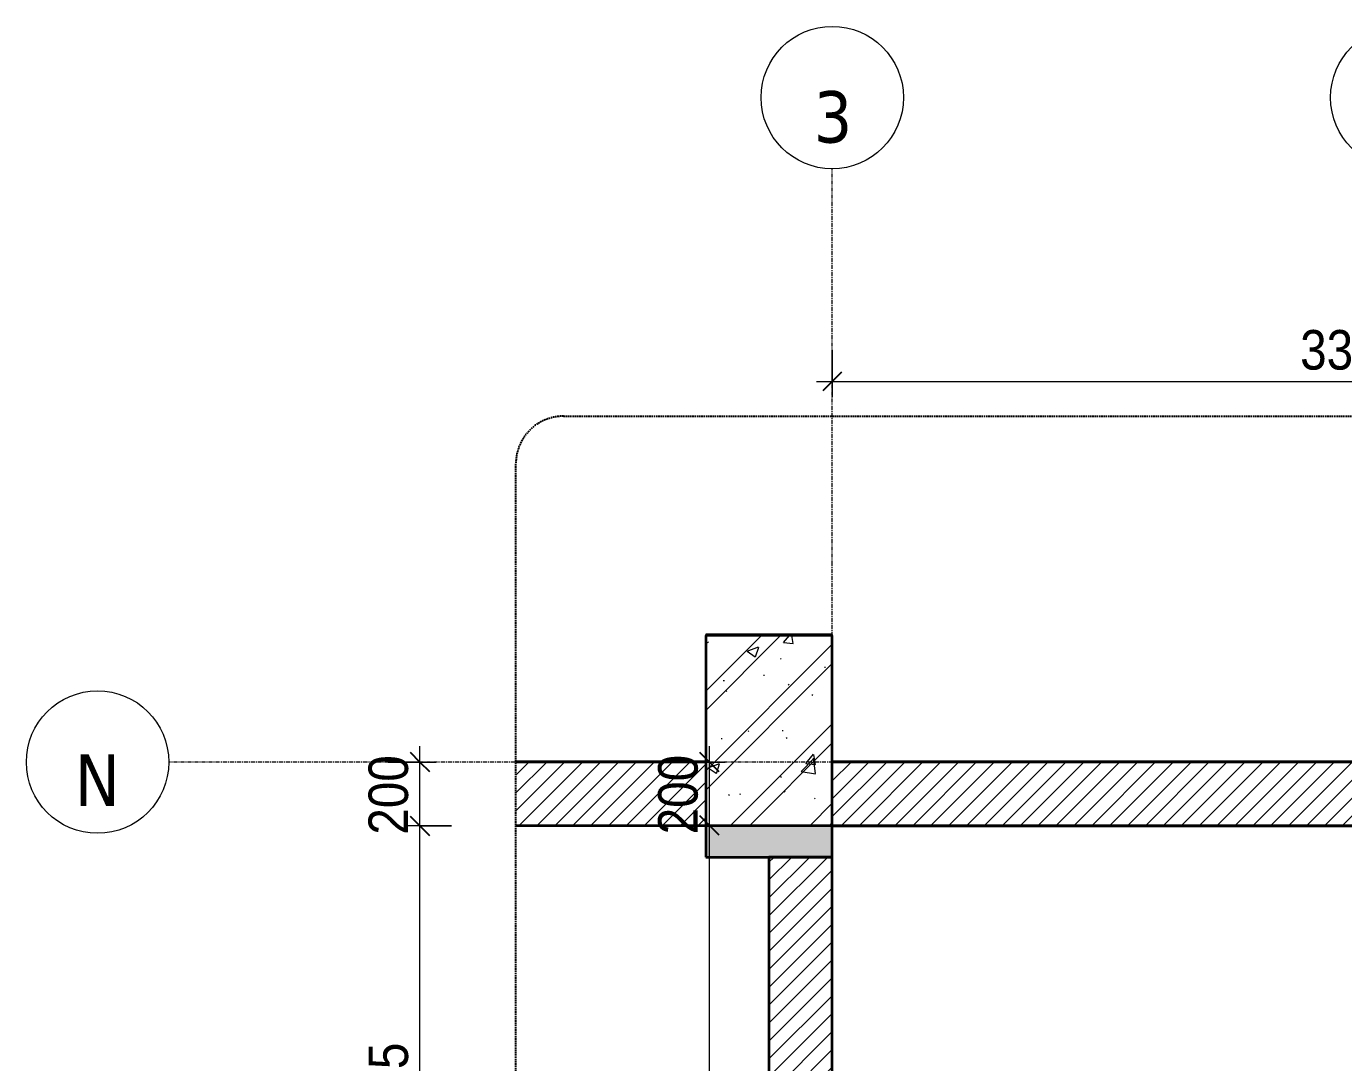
# Model space of a CAD drawing. Header units: millimetres. Extents: x 39389 to 101854, y -4225 to 80933.
# Drawn here: x 67117 to 71281, y 77287 to 80561 of the extents above; entities that cross this region are included whole.
import ezdxf

# ---------------------------------------------------------------- set-up
doc = ezdxf.new("R2010")
doc.units = ezdxf.units.MM
for name, pattern in [('Dash - Tight', [4.5, 3, -1.5]), ('Grid Line', [22.225, 12.7, -3.175, 3.175, -3.175]), ('Hidden', [7.14375, 4.7625, -2.38125]), ('Overhead', [3.96875, 2.38125, -1.5875])]:
    doc.linetypes.add(name, pattern=pattern)
for name, color, linetype, lineweight in [('0-5', 90, 'Continuous', 5), ('A-ANNO-DIMS', 211, 'Continuous', 9), ('A-ANNO-DIMS-50', 211, 'Continuous', 9), ('A-DETL-GENF-1', 92, 'Dash - Tight', 18), ('A-DETL-GENF-2', 254, 'Continuous', 18), ('A-DETL-GENF-3', 92, 'Hidden', 25), ('A-DETL-MEDM', 33, 'Continuous', 35), ('A-FLOR-1', 250, 'Continuous', 18), ('A-WALL-1', 113, 'Continuous', 35), ('A-WALL-PATT-1', 111, 'Continuous', 18), ('M-EQPM', 50, 'Continuous', 18), ('M-EQPM-1', 50, 'Continuous', 25), ('S-COLS-1', 9, 'Continuous', 5), ('S-COLS-2', 7, 'Continuous', 35), ('S-GRID-1', 1, 'Grid Line', 9), ('S-GRID-IDEN', 1, 'Continuous', 9), ('S-STRS', 31, 'Continuous', 18), ('S-STRS-MBND', 31, 'Overhead', 18)]:
    doc.layers.add(name, color=color, linetype=linetype, lineweight=lineweight)
doc.styles.add('Tahoma_B', font='tahomabd.ttf', dxfattribs={"height": 162.5})
doc.styles.add('UTM Avo', font='', dxfattribs={"width": 0.9, "height": 125})
doc.styles.get('UTM Avo').set_extended_font_data('UTM Avo')
doc.dimstyles.new('1_Dim_chi_tiet_2_5', dxfattribs={"dimscale": 304.8, "dimtxt": 124.912619, "dimasz": 0.19685, "dimexe": 0.164042, "dimexo": 0.0625, "dimgap": 0.016404, "dimtad": 1, "dimdec": 0, "dimrnd": 5, "dimzin": 0, "dimdsep": 46, "dimtxsty": 'UTM Avo', "dimblk1": 'OBLIQUE', "dimblk2": 'OBLIQUE', "dimsah": 1, "dimcen": 0.09, "dimdle": 0.164042, "dimazin": 0, "dimtfac": 1, "dimtdec": 4, "dimtix": 1, "dimtmove": 0, "dimatfit": 3, "dimfxl": 0.328084, "dimfxlon": 1, "dimtvp": 1, "dimtolj": 1, "dimtzin": 0, "dimarcsym": 2})
pattern_1 = [(45, (27011.795, 0), (-28.284271, 28.284271), [])]

# ---------------------------------------------------------------- blocks, each defined once
blk = doc.blocks.new('NCV_TKTC_KET CAU_rvt-4-TKCS_THANG BỘ TB1 - MẶT BẰNG TẦNG 8')
at = {"layer": 'S-COLS-1'}
blk.add_hatch(color=256, dxfattribs=at).paths.add_polyline_path([(42652.6, 77936.9), (42652.6, 78036.9), (42252.6, 78036.9), (42252.6, 77936.9)])
at = {"layer": 'A-FLOR-1'}
blk.add_line((42652.6, 78033.3), (45952.6, 78033.3), dxfattribs=at)
at = {"layer": 'S-COLS-2'}
for p, q in [((42252.6, 78036.9), (42252.6, 77936.9)), ((42652.6, 77936.9), (42652.6, 78036.9)), ((42252.6, 77936.9), (42652.6, 77936.9))]:
    blk.add_line(p, q, dxfattribs=at)
blk = doc.blocks.new('TKTC_XREF_251221_MB TANG 2-7 - TKTC_XREF_251221_MB TANG 2-7-2039446-TKCS_THANG BỘ TB1 - MẶT BẰNG TẦNG 8')
at = {"layer": 'M-EQPM-1'}
for p, q in [((8600.1, 61403.3), (8600.1, 61400)), ((9000.1, 61403.3), (8600.1, 61403.3)), ((9000.1, 61001.6), (9000.1, 61403.3)), ((8600, 61001.6), (8000.1, 61001.6)), ((12300, 61001.6), (9000.1, 61001.6))]:
    blk.add_line(p, q, dxfattribs=at)
blk = doc.blocks.new('BORDER VIEW - BORDER VIEW-3754246-TKCS_THANG BỘ TB1 - MẶT BẰNG TẦNG 8')
at = {"layer": 'A-DETL-GENF-3'}
for p, q in [((150, 9792.6), (5189.7, 9792.6)), ((0, 150), (0, 9642.6))]:
    blk.add_line(p, q, dxfattribs=at)
blk.add_arc((150, 9642.6), 150, 90, 180, dxfattribs=at)
blk = doc.blocks.new('Grid - M_Grid Head - Circle-353313-TKCS_THANG BỘ TB1 - MẶT BẰNG TẦNG 8')
at = {"layer": 'S-GRID-IDEN'}
blk.add_circle((0, 0), 4.5, dxfattribs=at)
blk = doc.blocks.new('DIMBLOCK129-TKCS_THANG BỘ TB1 - MẶT BẰNG TẦNG 8')
at = {"layer": 'A-ANNO-DIMS-50'}
for p, q in [((69664.4, 79539.4), (69664.4, 79389.4)), ((69664.4, 79439.4), (69664.4, 79539.4)), ((72964.4, 79339.4), (72964.4, 79489.4)), ((69614.4, 79439.4), (73014.4, 79439.4)), ((72964.4, 79439.4), (72964.4, 79339.4))]:
    blk.add_line(p, q, dxfattribs=at)
at = {"layer": 'A-ANNO-DIMS-50', "lineweight": 25}
for p, q in [((69664.4, 79439.4), (69694.4, 79469.4)), ((72964.4, 79439.4), (72994.4, 79469.4)), ((69664.4, 79439.4), (69634.4, 79409.4)), ((72964.4, 79439.4), (72934.4, 79409.4))]:
    blk.add_line(p, q, dxfattribs=at)
at = {"layer": 'A-ANNO-DIMS-50', "color": 0, "insert": (71143.2, 79601.8), "char_height": 125, "width": 410.824, "attachment_point": 1, "line_spacing_factor": 1.110334, "style": 'UTM Avo'}
blk.add_mtext('3300', dxfattribs=at)
blk = doc.blocks.new('_Oblique')
at = {"color": 0, "linetype": 'ByBlock', "lineweight": -2}
blk.add_line((-0.5, -0.5), (0.5, 0.5), dxfattribs=at)
blk = doc.blocks.new('DIMBLOCK138-TKCS_THANG BỘ TB1 - MẶT BẰNG TẦNG 8')
at = {"layer": 'A-ANNO-DIMS-50'}
for p, q in [((68460.9, 78034.9), (68310.9, 78034.9)), ((68360.9, 76339), (68360.9, 78034.9)), ((68360.9, 78034.9), (68460.9, 78034.9)), ((68460.9, 76339), (68310.9, 76339)), ((68360.9, 76339), (68460.9, 76339))]:
    blk.add_line(p, q, dxfattribs=at)
at = {"layer": 'A-ANNO-DIMS-50', "lineweight": 25}
for p, q in [((68360.9, 78034.9), (68330.9, 78064.9)), ((68360.9, 78034.9), (68390.9, 78004.9)), ((68360.9, 76339), (68330.9, 76369)), ((68360.9, 76339), (68390.9, 76309))]:
    blk.add_line(p, q, dxfattribs=at)
at = {"layer": 'A-ANNO-DIMS-50', "color": 0, "insert": (68198.6, 77015.8), "char_height": 125, "width": 410.824, "attachment_point": 1, "rotation": 90, "line_spacing_factor": 1.110334, "style": 'UTM Avo'}
blk.add_mtext('1695', dxfattribs=at)
blk = doc.blocks.new('DIMBLOCK139-TKCS_THANG BỘ TB1 - MẶT BẰNG TẦNG 8')
at = {"layer": 'A-ANNO-DIMS-50'}
for p, q in [((68360.9, 78034.9), (68360.9, 78286.9)), ((68260.9, 78236.9), (68410.9, 78236.9)), ((68360.9, 78236.9), (68260.9, 78236.9)), ((68460.9, 78034.9), (68310.9, 78034.9)), ((68360.9, 78034.9), (68460.9, 78034.9))]:
    blk.add_line(p, q, dxfattribs=at)
at = {"layer": 'A-ANNO-DIMS-50', "lineweight": 25}
for p, q in [((68360.9, 78236.9), (68330.9, 78266.9)), ((68360.9, 78236.9), (68390.9, 78206.9)), ((68360.9, 78034.9), (68330.9, 78064.9)), ((68360.9, 78034.9), (68390.9, 78004.9))]:
    blk.add_line(p, q, dxfattribs=at)
at = {"layer": 'A-ANNO-DIMS-50', "color": 0, "insert": (68198.6, 78007.5), "char_height": 125, "width": 308.118, "attachment_point": 1, "rotation": 90, "line_spacing_factor": 1.110334, "style": 'UTM Avo'}
blk.add_mtext('200', dxfattribs=at)
blk = doc.blocks.new('DIMBLOCK143-TKCS_THANG BỘ TB1 - MẶT BẰNG TẦNG 8')
at = {"layer": 'A-ANNO-DIMS-50', "lineweight": 25}
for p, q in [((69276.3, 78036.9), (69246.3, 78066.9)), ((69276.3, 78036.9), (69306.3, 78006.9)), ((69276.3, 69936.9), (69246.3, 69966.9)), ((69276.3, 69936.9), (69306.3, 69906.9))]:
    blk.add_line(p, q, dxfattribs=at)
at = {"layer": 'A-ANNO-DIMS-50'}
for p, q in [((69376.3, 78036.9), (69226.3, 78036.9)), ((69276.3, 69886.9), (69276.3, 78036.9)), ((69276.3, 78036.9), (69376.3, 78036.9)), ((69176.3, 69936.9), (69326.3, 69936.9)), ((69276.3, 69936.9), (69176.3, 69936.9))]:
    blk.add_line(p, q, dxfattribs=at)
at = {"layer": 'A-ANNO-DIMS-50', "color": 0, "insert": (69113.9, 73815.8), "char_height": 125, "width": 410.824, "attachment_point": 1, "rotation": 90, "line_spacing_factor": 1.110334, "style": 'UTM Avo'}
blk.add_mtext('8100', dxfattribs=at)
blk = doc.blocks.new('DIMBLOCK144-TKCS_THANG BỘ TB1 - MẶT BẰNG TẦNG 8')
at = {"layer": 'A-ANNO-DIMS-50'}
for p, q in [((69276.3, 78036.9), (69276.3, 78286.9)), ((69176.3, 78236.9), (69326.3, 78236.9)), ((69276.3, 78236.9), (69176.3, 78236.9)), ((69376.3, 78036.9), (69226.3, 78036.9)), ((69276.3, 78036.9), (69376.3, 78036.9))]:
    blk.add_line(p, q, dxfattribs=at)
at = {"layer": 'A-ANNO-DIMS-50', "lineweight": 25}
for p, q in [((69276.3, 78236.9), (69246.3, 78266.9)), ((69276.3, 78236.9), (69306.3, 78206.9)), ((69276.3, 78036.9), (69246.3, 78066.9)), ((69276.3, 78036.9), (69306.3, 78006.9))]:
    blk.add_line(p, q, dxfattribs=at)
at = {"layer": 'A-ANNO-DIMS-50', "color": 0, "insert": (69113.9, 78008.6), "char_height": 125, "width": 308.118, "attachment_point": 1, "rotation": 90, "line_spacing_factor": 1.110334, "style": 'UTM Avo'}
blk.add_mtext('200', dxfattribs=at)

msp = doc.modelspace()

# ---------------------------------------------------------------- hatches: boundary and pattern name
at = {"layer": 'A-DETL-GENF-2'}
h = msp.add_hatch(dxfattribs=at)
h.set_pattern_fill('FP_2', color=256, style=0, pattern_type=2)
h.set_pattern_definition([(50, (27011.8, 0), (364.3679, -31.8783), [38.1, -419.1]), (355, (27011.8, 0), (-70.4859, 382.1133), [30.48, -335.28]), (100.451, (27042.16, -2.66), (293.885, 350.2334), [32.38, -356.18]), (46.184, (27011.8, 101.6), (542.1585, -84.0858), [57.15, -628.65]), (96.636, (27057, 94.6), (474.805, 494.8554), [48.57, -534.27]), (351.184, (27011.8, 101.6), (474.8102, 494.85), [45.72, -502.92]), (21, (27062.6, 76.2), (303.2285, -204.5305), [38.1, -419.1]), (326, (27062.6, 76.2), (123.6039, 368.376), [30.48, -335.28]), (71.451, (27087.86, 59.16), (426.8341, 163.8427), [32.38, -356.18]), (37.5, (27011.8, 0), (6.17665, 169.11015), [3.353, -327.863, 3.353, -337.007, -336.55]), (37.5, (27011.8, 0), (6.17665, 169.11015), [-671.576, 3.353, -333.197]), (7.5, (27011.8, 0), (133.63888, 200.3615), [3.353, -190.703, 3.353, -320.243, -128.27]), (7.5, (27011.8, 0), (133.63888, 200.3615), [-517.652, 3.353, -124.917]), (327.5, (26898.51, 0), (271.18182, -11.45836), [3.353, -123.647, 3.353, -392.887, -525.78]), (327.5, (26898.51, 0), (271.18182, -11.45836), [-523.24, 3.353, -522.427]), (317.5, (26847.7, 0), (296.2585, 50.85285), [3.353, -161.747, 3.353, -259.791, -373.38]), (317.5, (26847.7, 0), (296.2585, 50.85285), [-428.244, 3.353, -370.027]), (45, (27011.8, 0), (-125.7236, 125.7236), []), (45, (27011.8, 190.5), (-125.7236, 125.7236), [])])
h.paths.add_polyline_path([(69664.4, 78036.9), (69664.4, 78636.9), (69264.4, 78636.9), (69264.4, 78036.9)])
h.paths.add_polyline_path([(73364.4, 78036.9), (73364.4, 78636.9), (72964.4, 78636.9), (72964.4, 78036.9)])
at = {"layer": 'A-WALL-PATT-1'}
h = msp.add_hatch(dxfattribs=at)
h.set_pattern_fill('FP_1', color=256, style=0, pattern_type=2)
h.set_pattern_definition(pattern_1)
h.paths.add_polyline_path([(69264.4, 78036.9), (69264.4, 78236.9), (68664.4, 78236.9), (68664.4, 78036.9)])
h = msp.add_hatch(dxfattribs=at)
h.set_pattern_fill('FP_1', color=256, style=0, pattern_type=2)
h.set_pattern_definition(pattern_1)
h.paths.add_polyline_path([(72964.4, 78036.9), (72964.4, 78236.9), (69664.4, 78236.9), (69664.4, 78036.9), (71322.1, 78036.9)])
h = msp.add_hatch(dxfattribs=at)
h.set_pattern_fill('FP_1', color=256, style=0, pattern_type=2)
h.set_pattern_definition(pattern_1)
h.paths.add_polyline_path([(69664.4, 74516.9), (69664.4, 77936.9), (69464.4, 77936.9), (69464.4, 74516.9)])

# ---------------------------------------------------------------- linework, layer by layer
at = {"layer": 'A-DETL-MEDM'}
for p, q in [((69664.4, 78636.9), (69264.4, 78636.9)), ((69264.4, 78636.9), (69264.4, 78036.9)), ((69664.4, 78036.9), (69664.4, 78636.9)), ((69264.4, 78036.9), (69664.4, 78036.9))]:
    msp.add_line(p, q, dxfattribs=at)
at = {"layer": 'A-WALL-1'}
for p, q in [((69264.4, 78236.9), (68664.4, 78236.9)), ((72964.4, 78236.9), (69664.4, 78236.9)), ((68664.4, 78036.9), (69264.4, 78036.9)), ((69664.4, 78036.9), (72964.4, 78036.9)), ((69664.4, 77936.9), (69464.4, 77936.9)), ((69464.4, 77936.9), (69464.4, 75337.4)), ((69664.4, 74516.9), (69664.4, 77936.9))]:
    msp.add_line(p, q, dxfattribs=at)
at = {"layer": 'S-GRID-1'}
for p, q in [((69664.4, 78861.2), (69664.4, 80111.2)), ((69664.4, 69877.8), (69664.4, 78861.2)), ((68817.2, 78236.9), (67567.2, 78236.9)), ((73778.4, 78236.9), (68817.2, 78236.9))]:
    msp.add_line(p, q, dxfattribs=at)
at = {"layer": 'S-STRS'}
msp.add_line((69664.8, 78033.3), (69664.8, 76339), dxfattribs=at)
at = {"layer": 'S-STRS-MBND'}
for p, q in [((69664.8, 78034.9), (69664.8, 76339)), ((72964.4, 78034.9), (69664.8, 78034.9))]:
    msp.add_line(p, q, dxfattribs=at)

# ---------------------------------------------------------------- block references
at = {"layer": '0-5'}
msp.add_blockref('NCV_TKTC_KET CAU_rvt-4-TKCS_THANG BỘ TB1 - MẶT BẰNG TẦNG 8', (27011.8, 0), dxfattribs=at)
at = {"layer": 'A-DETL-GENF-1'}
msp.add_blockref('BORDER VIEW - BORDER VIEW-3754246-TKCS_THANG BỘ TB1 - MẶT BẰNG TẦNG 8', (68664.4, 69536.9), dxfattribs=at)
at = {"layer": 'M-EQPM'}
msp.add_blockref('TKTC_XREF_251221_MB TANG 2-7 - TKTC_XREF_251221_MB TANG 2-7-2039446-TKCS_THANG BỘ TB1 - MẶT BẰNG TẦNG 8', (60664.4, 17236.9), dxfattribs=at)
at = {"layer": 'S-GRID-IDEN', "xscale": 49.99999999999998, "yscale": 49.99999999999998, "zscale": 49.99999999999998}
for p in [(69664.4, 80336.2), (71464.4, 80336.2)]:
    msp.add_blockref('Grid - M_Grid Head - Circle-353313-TKCS_THANG BỘ TB1 - MẶT BẰNG TẦNG 8', p, dxfattribs=at)
at = {"layer": 'S-GRID-IDEN', "xscale": 49.99999999999998, "yscale": 49.99999999999998, "zscale": 49.99999999999998, "rotation": 89.99999999999987}
msp.add_blockref('Grid - M_Grid Head - Circle-353313-TKCS_THANG BỘ TB1 - MẶT BẰNG TẦNG 8', (67342.2, 78236.9), dxfattribs=at)

# ---------------------------------------------------------------- dimensions: what is measured, and where the dimension line sits
at = {"layer": 'A-ANNO-DIMS'}
dim = msp.add_linear_dim(base=(72964.4, 79439.4), p1=(69664.4, 79539.4), p2=(72964.4, 79339.4), dimstyle='1_Dim_chi_tiet_2_5', override={"dimpost": '<>', "dimfxl": 3306.055051}, dxfattribs=at)
dim.commit()
dim.dimension.update_dxf_attribs({"geometry": 'DIMBLOCK129-TKCS_THANG BỘ TB1 - MẶT BẰNG TẦNG 8', "text_midpoint": (71314.4, 79509.1)})
for base, p1, p2, override, picture, middle in [((68360.9, 78236.9), (68460.9, 78034.9), (68260.9, 78236.9), {"dimpost": '<>', "dimfxl": 284.297736}, 'DIMBLOCK139-TKCS_THANG BỘ TB1 - MẶT BẰNG TẦNG 8', (68291.3, 78135.9)), ((69276.3, 78236.9), (69376.3, 78036.9), (69176.3, 78236.9), {"dimpost": '<>', "dimfxl": 282.842712}, 'DIMBLOCK144-TKCS_THANG BỘ TB1 - MẶT BẰNG TẦNG 8', (69206.6, 78136.9)), ((69276.3, 78036.9), (69176.3, 69936.9), (69376.3, 78036.9), {"dimpost": '<>', "dimfxl": 8102.46876}, 'DIMBLOCK143-TKCS_THANG BỘ TB1 - MẶT BẰNG TẦNG 8', (69206.6, 73986.9)), ((68360.9, 78034.9), (68460.9, 76339), (68460.9, 78034.9), {"dimpost": '<>', "dimfxl": 1695.895049}, 'DIMBLOCK138-TKCS_THANG BỘ TB1 - MẶT BẰNG TẦNG 8', (68291.3, 77186.9))]:
    dim = msp.add_linear_dim(base=base, p1=p1, p2=p2, angle=90, dimstyle='1_Dim_chi_tiet_2_5', override=override, dxfattribs=at)
    dim.commit()
    dim.dimension.update_dxf_attribs({"geometry": picture, "text_midpoint": middle})

# ---------------------------------------------------------------- next in the draw order: texts
at = {"layer": 'S-GRID-IDEN', "char_height": 162.5, "attachment_point": 5, "line_spacing_factor": 0.996129, "style": 'Tahoma_B', "bg_fill": 3, "box_fill_scale": 1.25, "bg_fill_color": 256, "bg_fill_true_color": 13158600, "bg_fill_transparency": 0}
for s, insert, width in [('\\pt634.99962,1269.99925,1905.0005,2540.00013,3174.99975,3809.99937,4445.00062,5080.00025,5714.99987,6349.9995,6985.00075,7620.00037,8255,8889.99962,9524.99925,10160.0005,10795.00013,11429.99975,12064.99938,12700.00063,13335.00025,13969.99988,14604.9995,15240.00075,15875.00038,16510,17144.99963,17779.99925,18415.0005,19050.00013,19684.99975,20319.99938;3', (69666.7, 80273.8), 145.5), ('\\pt634.99962,1269.99925,1905.0005,2540.00013,3174.99975,3809.99937,4445.00062,5080.00025,5714.99987,6349.9995,6985.00075,7620.00037,8255,8889.99962,9524.99925,10160.0005,10795.00013,11429.99975,12064.99938,12700.00063,13335.00025,13969.99988,14604.9995,15240.00075,15875.00038,16510,17144.99963,17779.99925,18415.0005,19050.00013,19684.99975,20319.99938;N', (67341.7, 78179.7), 175.5)]:
    msp.add_mtext(s, dxfattribs=dict(at, insert=insert, width=width))

doc.saveas('drawing.dxf')
